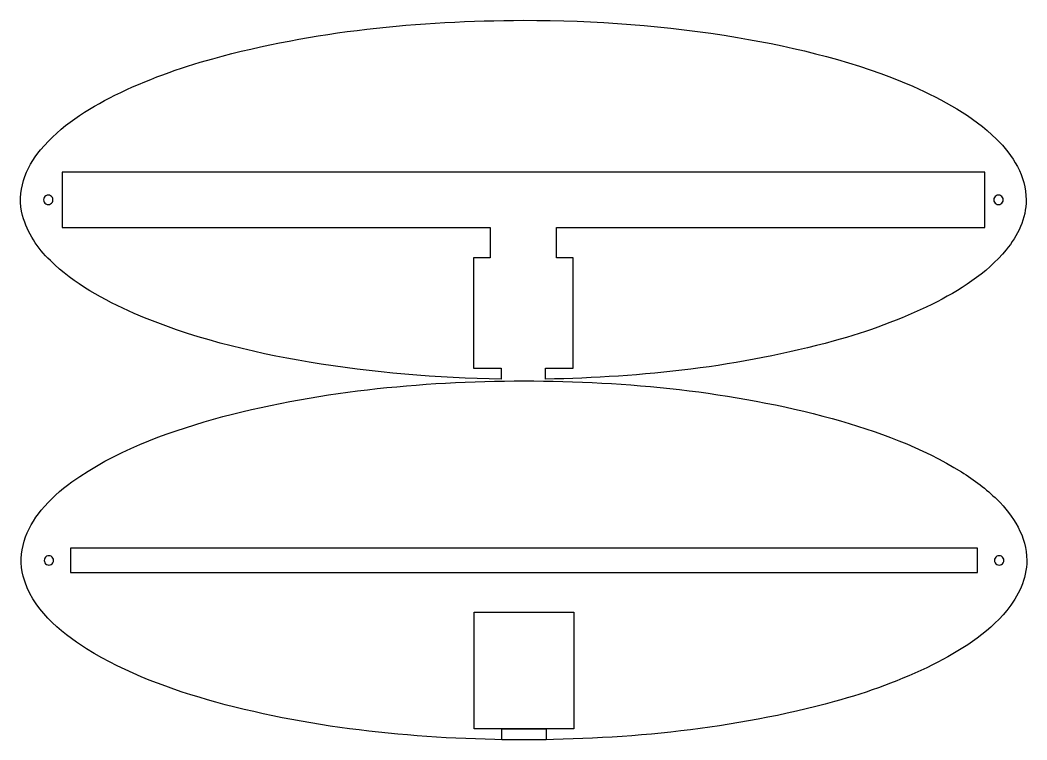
# Model space of a CAD drawing. Extents: x 5 to 370, y 6 to 136.
# Drawn here: x 188 to 370.3, y 5.6 to 135.9 of the extents above; entities that cross this region are included whole.
import ezdxf

# ---------------------------------------------------------------- set-up
doc = ezdxf.new("R2010")
doc.units = 0
doc.layers.get('0').update_dxf_attribs({"linetype": 'CONTINUOUS'})

msp = doc.modelspace()

# ---------------------------------------------------------------- linework, layer by layer
at = {"color": 7}
for p, q in [((273.115477, 108.358203), (195.615477, 108.358203)), ((195.615477, 108.358203), (195.615477, 98.358203)), ((285.115477, 108.358203), (273.115477, 108.358203)), ((362.615477, 108.358203), (285.115477, 108.358203)), ((362.615477, 98.358203), (362.615477, 108.358203)), ((193.965467, 103.358203), (193.965467, 103.358203)), ((365.965467, 103.358203), (365.965467, 103.358203)), ((195.615477, 98.358203), (273.115477, 98.358203)), ((273.115477, 98.358203), (273.115477, 92.858203)), ((285.115477, 92.858203), (285.115477, 98.358203)), ((285.115477, 98.358203), (362.615477, 98.358203)), ((273.115477, 92.858203), (270.115477, 92.858203)), ((270.115477, 92.858203), (270.115477, 72.858203)), ((288.115477, 92.858203), (285.115477, 92.858203)), ((288.115477, 72.858203), (288.115477, 92.858203)), ((270.115477, 72.858203), (275.115477, 72.858203)), ((275.115477, 72.858203), (275.115477, 70.889614)), ((283.115477, 72.858203), (288.115477, 72.858203)), ((283.115477, 70.889614), (283.115477, 72.858203)), ((361.307799, 40.300307), (197.157799, 40.300307)), ((197.157799, 40.300307), (197.157799, 35.860307)), ((361.307799, 35.860307), (361.307799, 40.300307)), ((194.082809, 38.080307), (194.082809, 38.080307)), ((366.082809, 38.080307), (366.082809, 38.080307)), ((197.157799, 35.860307), (361.307799, 35.860307))]:
    msp.add_line(p, q, dxfattribs=at)
at = {"color": 5}
for p, q in [((270.23282, 28.699791), (288.23282, 28.699791)), ((270.23282, 7.564686), (270.23282, 28.699791)), ((288.23282, 28.699791), (288.23282, 7.564686)), ((288.23282, 7.564686), (270.23282, 7.564686)), ((275.23279, 7.56469), (283.23279, 7.56469)), ((275.23279, 5.596101), (275.23279, 7.56469)), ((283.23279, 7.56469), (283.23279, 5.596101)), ((283.23279, 5.596101), (275.23279, 5.596101))]:
    msp.add_line(p, q, dxfattribs=at)
at = {"color": 7}
for points in [[(222.889397, 128.912577), (241.167567, 133.944544), (260.198307, 135.797534), (279.115477, 135.858203)], [(279.115477, 135.858203), (292.117327, 135.890993), (305.032827, 134.859956), (317.861977, 132.765082)], [(317.861977, 132.765082), (328.698977, 130.914236), (339.480247, 128.289552), (349.596317, 123.916733)], [(205.159187, 122.295644), (210.862337, 125.048958), (216.772407, 127.254603), (222.889397, 128.912577)], [(349.596317, 123.916733), (355.061957, 121.496809), (360.430177, 118.573694), (364.736917, 114.367185)], [(191.727429, 112.425414), (195.316687, 116.754914), (200.188487, 119.786636), (205.159187, 122.295644)], [(364.736917, 114.367185), (367.691347, 111.467005), (370.131217, 107.627992), (370.116847, 103.358203)], [(188.465947, 100.503039), (187.338542, 104.726558), (188.991165, 109.187989), (191.727429, 112.425414)], [(192.690467, 104.094325), (192.427476, 103.942487), (192.265467, 103.661879), (192.265467, 103.358203)], [(193.540467, 104.094325), (193.277476, 104.246163), (192.953458, 104.246163), (192.690467, 104.094325)], [(193.965467, 103.358203), (193.965467, 103.661879), (193.803458, 103.942487), (193.540467, 104.094325)], [(364.690467, 104.094325), (364.427476, 103.942487), (364.265467, 103.661879), (364.265467, 103.358203)], [(365.540467, 104.094325), (365.277476, 104.246163), (364.953458, 104.246163), (364.690467, 104.094325)], [(365.965467, 103.358203), (365.965467, 103.661879), (365.803458, 103.942487), (365.540467, 104.094325)], [(192.265467, 103.358203), (192.265467, 103.054527), (192.427476, 102.773919), (192.690467, 102.622082)], [(192.690467, 102.622082), (192.953458, 102.470244), (193.277476, 102.470244), (193.540467, 102.622082)], [(193.540467, 102.622082), (193.803458, 102.773919), (193.965467, 103.054527), (193.965467, 103.358203)], [(364.265467, 103.358203), (364.265467, 103.054527), (364.427476, 102.773919), (364.690467, 102.622082)], [(364.690467, 102.622082), (364.953458, 102.470244), (365.277476, 102.470244), (365.540467, 102.622082)], [(365.540467, 102.622082), (365.803458, 102.773919), (365.965467, 103.054527), (365.965467, 103.358203)], [(370.116847, 103.358203), (370.133247, 100.00571), (368.596677, 96.83668), (366.503517, 94.290992)], [(193.494027, 92.349221), (191.06932, 94.619359), (189.393292, 97.337298), (188.465947, 100.503039)], [(366.503517, 94.290992), (362.914257, 89.961492), (358.042457, 86.92977), (353.071757, 84.420762)], [(208.634627, 82.799673), (203.168987, 85.219597), (197.800767, 88.142712), (193.494027, 92.349221)], [(353.071757, 84.420762), (347.368617, 81.667448), (341.458547, 79.461803), (335.341547, 77.803829)], [(240.368977, 73.951324), (229.531967, 75.80217), (218.750697, 78.426854), (208.634627, 82.799673)], [(335.341547, 77.803829), (318.354967, 73.114329), (300.700497, 71.214689), (283.115477, 70.889614)], [(275.115477, 70.889614), (263.456047, 71.044721), (251.873877, 72.065291), (240.368977, 73.951324)], [(223.006729, 63.634681), (241.284889, 68.666648), (260.315639, 70.519638), (279.232799, 70.580307)], [(279.232799, 70.580307), (297.994989, 70.522077), (316.864629, 68.693698), (335.008189, 63.760345)], [(197.385689, 52.286569), (205.037499, 57.783236), (214.018049, 61.054039), (223.006729, 63.634681)], [(335.008189, 63.760345), (343.146449, 61.473373), (351.213209, 58.578649), (358.420719, 54.093946)], [(358.420719, 54.093946), (360.747009, 52.657347), (362.891509, 50.989128), (364.854239, 49.089289)], [(191.844759, 47.147518), (193.474659, 49.092221), (195.321639, 50.805238), (197.385689, 52.286569)], [(364.854239, 49.089289), (367.808669, 46.189109), (370.248549, 42.350096), (370.234179, 38.080307)], [(188.583279, 35.225143), (187.455869, 39.448662), (189.108489, 43.910093), (191.844759, 47.147518)], [(192.807809, 38.816429), (192.544818, 38.664591), (192.382809, 38.383983), (192.382809, 38.080307)], [(193.657809, 38.816429), (193.394818, 38.968267), (193.0708, 38.968267), (192.807809, 38.816429)], [(194.082809, 38.080307), (194.082809, 38.383983), (193.9208, 38.664591), (193.657809, 38.816429)], [(364.807809, 38.816429), (364.544818, 38.664591), (364.382809, 38.383983), (364.382809, 38.080307)], [(365.657809, 38.816429), (365.394818, 38.968267), (365.0708, 38.968267), (364.807809, 38.816429)], [(366.082809, 38.080307), (366.082809, 38.383983), (365.9208, 38.664591), (365.657809, 38.816429)], [(192.382809, 38.080307), (192.382809, 37.776631), (192.544818, 37.496023), (192.807809, 37.344186)], [(192.807809, 37.344186), (193.0708, 37.192348), (193.394818, 37.192348), (193.657809, 37.344186)], [(193.657809, 37.344186), (193.9208, 37.496023), (194.082809, 37.776631), (194.082809, 38.080307)], [(364.382809, 38.080307), (364.382809, 37.776631), (364.544818, 37.496023), (364.807809, 37.344186)], [(364.807809, 37.344186), (365.0708, 37.192348), (365.394818, 37.192348), (365.657809, 37.344186)], [(365.657809, 37.344186), (365.9208, 37.496023), (366.082809, 37.776631), (366.082809, 38.080307)], [(370.234179, 38.080307), (370.250579, 34.727814), (368.713999, 31.558784), (366.620849, 29.013096)], [(200.044889, 22.066668), (195.127789, 25.21991), (190.148919, 29.348564), (188.583279, 35.225143)], [(366.620849, 29.013096), (363.031589, 24.683596), (358.159789, 21.651874), (353.189089, 19.142866)], [(223.457419, 12.400269), (215.319159, 14.687241), (207.252389, 17.581965), (200.044889, 22.066668)], [(353.189089, 19.142866), (347.485939, 16.389552), (341.575869, 14.183907), (335.458879, 12.525933)], [(279.232799, 5.580307), (260.470609, 5.638537), (241.600969, 7.466916), (223.457419, 12.400269)], [(335.458879, 12.525933), (317.180709, 7.493966), (298.149959, 5.640976), (279.232799, 5.580307)]]:
    msp.add_open_spline(points, degree=3, dxfattribs=at)

doc.saveas('drawing.dxf')
